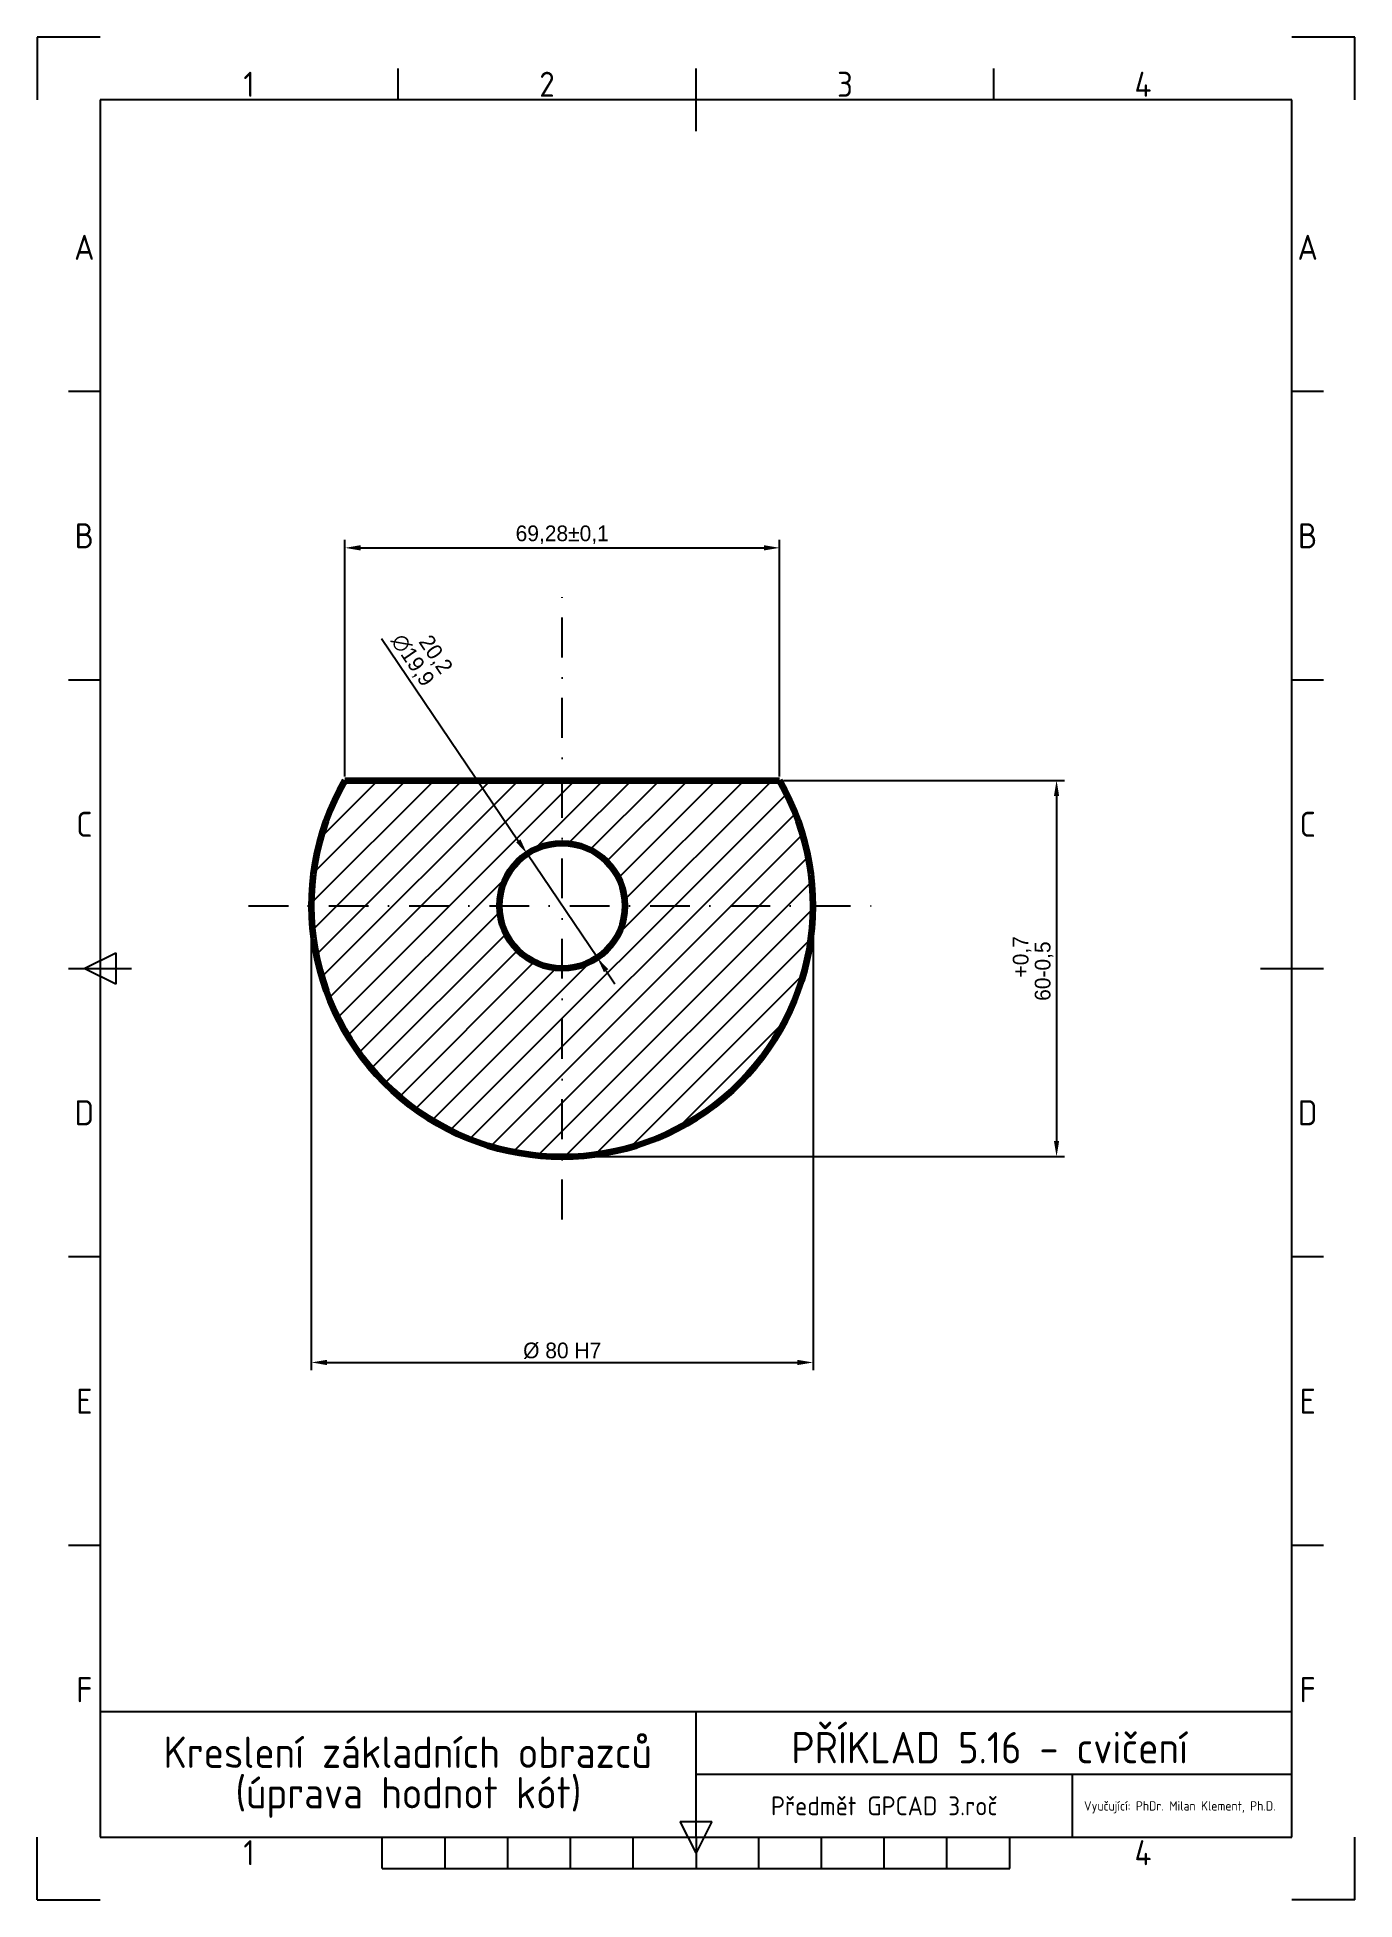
# Paper-space layout 'Výkres' of a CAD drawing. Header units: millimetres. Extents: x 0 to 210, y 0 to 297.
# The model-space entities are those that its viewports show. They can reach past a viewport. Long polylines and large blocks are cut down to what shows.
import ezdxf
from ezdxf.enums import TextEntityAlignment as Align

# ---------------------------------------------------------------- set-up
doc = ezdxf.new("R2010")
doc.units = ezdxf.units.MM
doc.linetypes.add('ČERCHOVANÁ2', pattern=[12.7, 6.35, -3.175, 0, -3.175])
for name, color, linetype in [('1-Osy', 10, 'ČERCHOVANÁ2'), ('3-Koty', 50, 'Continuous'), ('4-Popis', 6, 'Continuous'), ('5-Ramecek', 94, 'Continuous')]:
    doc.layers.add(name, color=color, linetype=linetype)
doc.layers.add('2-Obrysy', color=170, linetype='Continuous', lineweight=100)
doc.styles.add('ISO Proportional', font='isocp')
doc.dimstyles.new('ISO-25', dxfattribs={"dimtxt": 2.5, "dimasz": 2.5, "dimexe": 1.25, "dimexo": 0.625, "dimtad": 1, "dimtxsty": 'Standard', "dimcen": 2.5, "dimadec": 0, "dimazin": 0, "dimtfac": 1, "dimtmove": 0, "dimatfit": 3, "dimfxl": 1, "dimarcsym": 0})

# ---------------------------------------------------------------- blocks, each defined once
blk = doc.blocks.new('*D2')
at = {"layer": '3-Koty', "color": 0, "lineweight": -2, "transparency": 16777216}
for p, q in [((60, 99.38), (60, 25.93)), ((140, 99.38), (140, 25.93)), ((62.5, 27.18), (137.5, 27.18))]:
    blk.add_line(p, q, dxfattribs=at)
at = {"layer": '3-Koty', "color": 0, "transparency": 16777216}
for points in [[(62.5, 27.59), (62.5, 26.76), (60, 27.18)], [(137.5, 27.59), (137.5, 26.76), (140, 27.18)]]:
    blk.add_solid(points, dxfattribs=at)
at = {"layer": 'Defpoints', "color": 0, "transparency": 16777216}
for p in [(60, 100), (140, 100), (140, 27.18)]:
    blk.add_point(p, dxfattribs=at)
at = {"layer": '3-Koty', "color": 0, "transparency": 16777216, "insert": (100, 29.05), "char_height": 2.5, "attachment_point": 5}
blk.add_mtext('%%c 80 H7', dxfattribs=at)
blk = doc.blocks.new('*D3')
at = {"layer": '3-Koty', "color": 0, "lineweight": -2, "transparency": 16777216}
for p, q in [((135.27, 120), (180.05, 120)), ((178.8, 117.5), (178.8, 62.5)), ((100.63, 60), (180.05, 60))]:
    blk.add_line(p, q, dxfattribs=at)
at = {"layer": '3-Koty', "color": 0, "transparency": 16777216}
for points in [[(178.38, 117.5), (179.21, 117.5), (178.8, 120)], [(178.38, 62.5), (179.21, 62.5), (178.8, 60)]]:
    blk.add_solid(points, dxfattribs=at)
at = {"layer": 'Defpoints', "color": 0, "transparency": 16777216}
for p in [(134.64, 120), (100, 60), (178.8, 60)]:
    blk.add_point(p, dxfattribs=at)
at = {"layer": '3-Koty', "color": 0, "transparency": 16777216, "insert": (174.84, 90), "char_height": 2.5, "attachment_point": 5, "rotation": 90}
blk.add_mtext('60\\S+0,7^ -0,5;', dxfattribs=at)
blk = doc.blocks.new('*D4')
at = {"layer": '3-Koty', "color": 0, "lineweight": -2, "transparency": 16777216}
for p, q in [((65.36, 120.62), (65.36, 158.33)), ((134.64, 120.62), (134.64, 158.33)), ((67.86, 157.08), (132.14, 157.08))]:
    blk.add_line(p, q, dxfattribs=at)
at = {"layer": '3-Koty', "color": 0, "transparency": 16777216}
for points in [[(67.86, 157.5), (67.86, 156.66), (65.36, 157.08)], [(132.14, 157.5), (132.14, 156.66), (134.64, 157.08)]]:
    blk.add_solid(points, dxfattribs=at)
at = {"layer": 'Defpoints', "color": 0, "transparency": 16777216}
for p in [(134.64, 157.08), (65.36, 120), (134.64, 120)]:
    blk.add_point(p, dxfattribs=at)
at = {"layer": '3-Koty', "color": 0, "transparency": 16777216, "insert": (100, 159.16), "char_height": 2.5, "attachment_point": 5}
blk.add_mtext('69,28±0,1', dxfattribs=at)
blk = doc.blocks.new('*D5')
at = {"layer": '3-Koty', "color": 0, "lineweight": -2, "transparency": 16777216}
for p, q in [((71.21, 142.6), (93, 110.36)), ((105.6, 91.71), (94.4, 108.29)), ((107, 89.64), (108.4, 87.57))]:
    blk.add_line(p, q, dxfattribs=at)
at = {"layer": '3-Koty', "color": 0, "transparency": 16777216}
for points in [[(93.35, 110.59), (92.66, 110.12), (94.4, 108.29)], [(107.34, 89.88), (106.65, 89.41), (105.6, 91.71)]]:
    blk.add_solid(points, dxfattribs=at)
at = {"layer": 'Defpoints', "color": 0, "transparency": 16777216}
for p in [(94.4, 108.29), (105.6, 91.71)]:
    blk.add_point(p, dxfattribs=at)
at = {"layer": '3-Koty', "color": 0, "transparency": 16777216, "insert": (77.64, 140.15), "char_height": 2.5, "attachment_point": 5, "rotation": 304.0484}
blk.add_mtext('∅\\S20,2^ 19,9;', dxfattribs=at)

msp = doc.modelspace()

# ---------------------------------------------------------------- hatches: boundary and pattern name
at = {"layer": '4-Popis'}
h = msp.add_hatch(dxfattribs=at)
h.set_pattern_fill('ANSI31', color=256, style=0)
h.set_pattern_definition([(45, (100, 100), (-2.24506, 2.24506), [])])
h.paths.add_polyline_path([(90, 100, -0.4142136), (100, 110), (100, 120), (65.359, 120, 0.1316525), (60, 100)])
h.paths.add_polyline_path([(100, 120), (100, 110, -0.4142136), (110, 100), (140, 100, 0.1316525), (134.641, 120)])
h.paths.add_polyline_path([(110, 100, -0.4142136), (100, 90), (100, 60, 0.4142136), (140, 100)])
h.paths.add_polyline_path([(90, 100), (60, 100, 0.4142136), (100, 60), (100, 90, -0.4142136)])

# ---------------------------------------------------------------- linework, layer by layer
at = {"layer": '1-Osy'}
for p, q in [((100, 50), (100, 150)), ((50, 100), (150, 100))]:
    msp.add_line(p, q, dxfattribs=at)
at = {"layer": '2-Obrysy'}
msp.add_line((65.359, 120), (134.641, 120), dxfattribs=at)
msp.add_circle((100, 100), 10, dxfattribs=at)
msp.add_arc((100, 100), 40, 150, 30, dxfattribs=at)

# ---------------------------------------------------------------- dimensions: what is measured, and where the dimension line sits
at = {"layer": '3-Koty'}
dim = msp.add_linear_dim(base=(134.641, 157.081), p1=(65.359, 120), p2=(134.641, 120), dimstyle='ISO-25', override={"dimgap": 0.625, "dimtol": 1, "dimlim": 0, "dimtp": 0.1, "dimtm": 0.1}, dxfattribs=at)
dim.commit()
dim.dimension.update_dxf_attribs({"geometry": '*D4', "text_midpoint": (100, 159.165)})
dim = msp.add_diameter_dim_2p(p1=(105.599, 91.714), p2=(94.401, 108.286), dimstyle='ISO-25', override={"dimgap": 0.625, "dimtol": 0, "dimlim": 1, "dimtp": 0.2, "dimtm": 0.1}, dxfattribs=at)
dim.commit()
dim.dimension.update_dxf_attribs({"geometry": '*D5', "text_midpoint": (74.364, 137.938), "dimtype": 163})
dim = msp.add_linear_dim(base=(178.798, 60), p1=(134.641, 120), p2=(100, 60), angle=90, dimstyle='ISO-25', override={"dimgap": 0.625, "dimtol": 1, "dimlim": 0, "dimtp": 0.7, "dimtm": 0.5}, dxfattribs=at)
dim.commit()
dim.dimension.update_dxf_attribs({"geometry": '*D3', "text_midpoint": (174.839, 90)})
dim = msp.add_linear_dim(base=(140, 27.177), p1=(60, 100), p2=(140, 100), text='%%c 80 H7', dimstyle='ISO-25', dxfattribs=at)
dim.commit()
dim.dimension.update_dxf_attribs({"geometry": '*D2', "text_midpoint": (100, 29.052)})

psp = doc.layouts.new('Výkres')

# ---------------------------------------------------------------- linework, layer by layer
at = {"layer": '3-Koty'}
for p, q in [((0, 297), (0, 287)), ((10, 297), (0, 297)), ((210, 297), (200, 297)), ((210, 287), (210, 297)), ((0, 0), (0, 10)), ((210, 0), (210, 10)), ((0, 0), (10, 0)), ((210, 0), (200, 0))]:
    psp.add_line(p, q, dxfattribs=at)
at = {"layer": '5-Ramecek'}
for p, q in [((57.5, 287), (57.5, 292)), ((105, 282), (105, 292)), ((152.5, 287), (152.5, 292)), ((10, 287), (10, 10)), ((200, 287), (10, 287)), ((200, 10), (200, 287)), ((10, 240.5), (5, 240.5)), ((205, 240.5), (200, 240.5)), ((10, 194.5), (5, 194.5)), ((205, 194.5), (200, 194.5)), ((5, 148.5), (15, 148.5)), ((7.5, 148.5), (12.5, 151)), ((12.5, 146), (7.5, 148.5)), ((12.5, 151), (12.5, 146)), ((195, 148.5), (205, 148.5)), ((10, 102.5), (5, 102.5)), ((205, 102.5), (200, 102.5)), ((10, 56.5), (5, 56.5)), ((205, 56.5), (200, 56.5)), ((10, 30), (200, 30)), ((105, 10), (105, 30)), ((105, 20), (200, 20)), ((165, 10), (165, 20)), ((105, 10), (105, 15)), ((105, 7.5), (102.5, 12.5)), ((102.5, 12.5), (107.5, 12.5)), ((107.5, 12.5), (105, 7.5)), ((10, 10), (200, 10)), ((55, 5), (55, 10)), ((65, 5), (65, 10)), ((75, 5), (75, 10)), ((85, 5), (85, 10)), ((95, 5), (95, 10)), ((105, 10), (105, 5)), ((115, 5), (115, 10)), ((125, 5), (125, 10)), ((135, 5), (135, 10)), ((145, 5), (145, 10)), ((155, 5), (155, 10)), ((55, 5), (155, 5))]:
    psp.add_line(p, q, dxfattribs=at)

# ---------------------------------------------------------------- texts
at = {"layer": '5-Ramecek', "style": 'ISO Proportional'}
for s, p in [('1', (33.75, 289.5)), ('2', (81.25, 289.5)), ('3', (128.75, 289.5)), ('4', (176.25, 289.5)), ('A', (7.5, 263.5)), ('A', (202.5, 263.5)), ('B', (7.5, 217.5)), ('B', (202.5, 217.5)), ('C', (7.5, 171.5)), ('C', (202.5, 171.5)), ('D', (7.5, 125.5)), ('D', (202.5, 125.5)), ('E', (7.5, 79.5)), ('E', (202.5, 79.5)), ('F', (7.5, 33.5)), ('F', (202.5, 33.5)), ('1', (33.75, 7.5)), ('4', (176.25, 7.5))]:
    psp.add_text(s, height=4, dxfattribs=at).set_placement(p, align=Align.MIDDLE)
at = {"layer": '5-Ramecek', "style": 'ISO Proportional', "flags": 8}
for tag, text, height, p in [('PŘÍKLAD 5.16 - cvičení', 'XXX', 5, (151.81, 25.08)), ('Kreslení základních obrazců', 'XXX', 5, (59.04, 23.79)), ('(úprava hodnot kót)', 'XXX', 5, (59.16, 16.57)), ('Předmět GPCAD 3.roč', 'X', 3, (135, 15))]:
    psp.add_attdef(tag, text=text, height=height, dxfattribs=at).set_placement(p, align=Align.MIDDLE)
psp.add_attdef('Vyučující: PhDr. Milan Klement, Ph.D.', text='0', height=1.5, dxfattribs=at).set_placement((166.85, 14.97), align=Align.MIDDLE_LEFT)

# ---------------------------------------------------------------- viewports
at = {"layer": '1-Osy'}
psp.add_viewport(center=(105, 158.5), size=(190, 257), view_center_point=(121.327, 100), view_height=257, dxfattribs=at)

doc.saveas('drawing.dxf')
